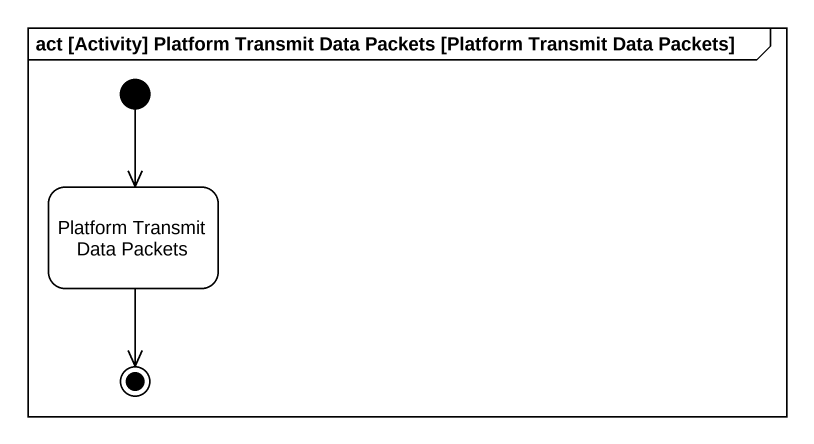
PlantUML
@startuml
mainframe act [Activity] Platform Transmit Data Packets [Platform Transmit Data Packets]
hide empty description
state "Platform Transmit Data Packets" as Platform_Transmit_Data
[*] --> Platform_Transmit_Data
Platform_Transmit_Data --> [*]
@enduml
